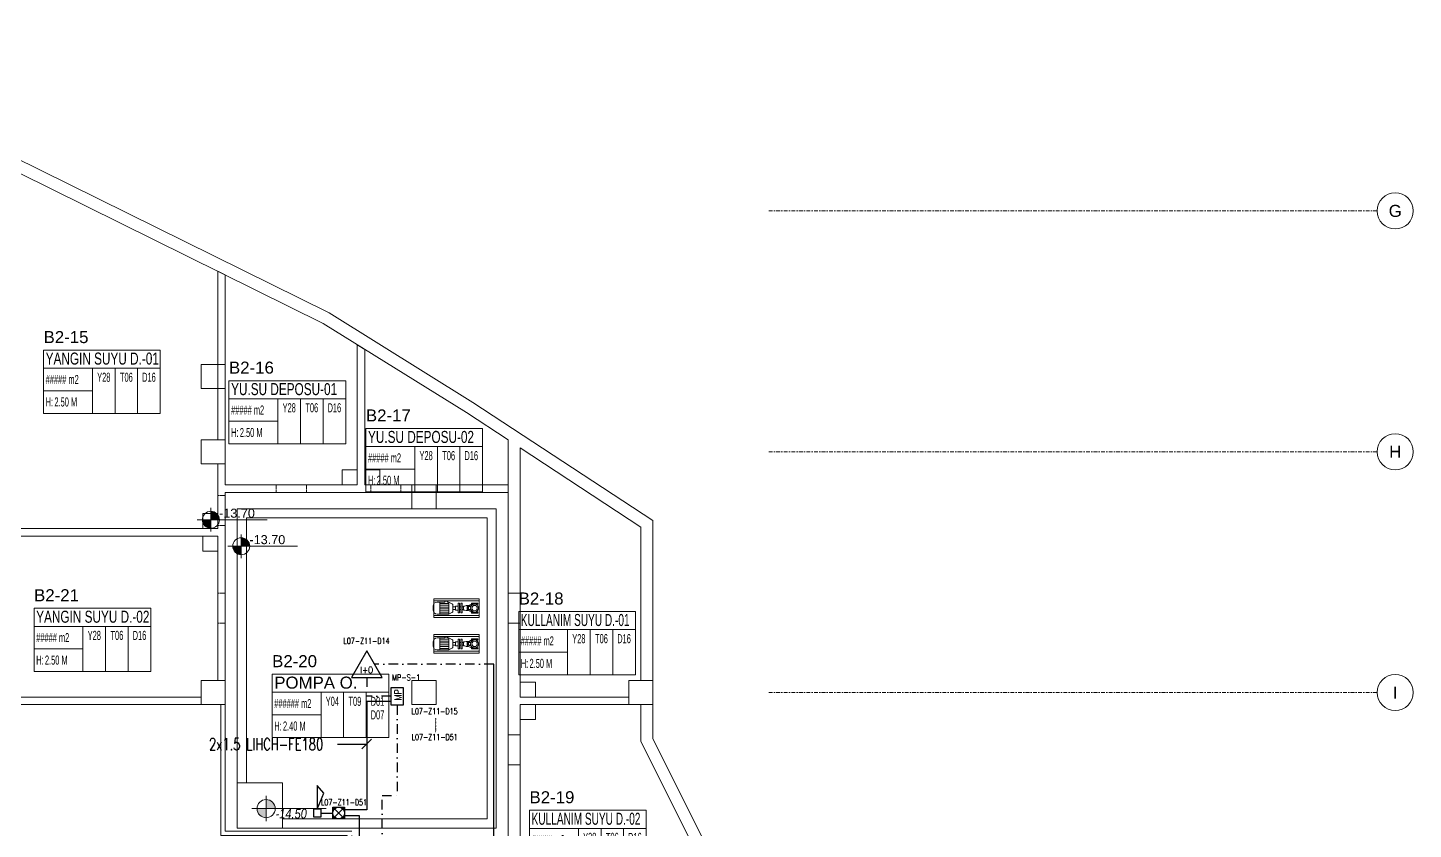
# Model space of a CAD drawing. Header units: metres. Extents: x -19121 to 152404, y -12107 to 29421.
# Drawn here: x 9964 to 14566, y 2786 to 5449 of the extents above; entities that cross this region are included whole.
import ezdxf
from ezdxf.enums import TextEntityAlignment as Align

# ---------------------------------------------------------------- set-up
doc = ezdxf.new("R2010")
doc.units = ezdxf.units.M
doc.header["$LTSCALE"] = 50
doc.header["$MEASUREMENT"] = 0
for name, pattern in [('DASHDOT', [25.4, 12.7, -6.35, 0, -6.35]), ('DASHDOT2', [0.5, 0.25, -0.125, 0, -0.125]), ('HIDDEN', [0.375, 0.25, -0.125])]:
    doc.linetypes.add(name, pattern=pattern)
doc.layers.get('0').update_dxf_attribs({"color": 9, "lineweight": 9})
for name, color, linetype, lineweight in [('00', 9, 'Continuous', 9), ('01', 9, 'Continuous', 9), ('06D', 9, 'Continuous', 9), ('21', 9, 'Continuous', 9), ('21_mahal200', 9, 'Continuous', 9), ('24', 9, 'DASHDOT2', 9), ('32-ekipman', 9, 'Continuous', 9), ('E-DEDEKTÖR NUMARALARI', 20, 'Continuous', 30), ('E-KABLO', 7, 'Continuous', 30), ('E-KOMBİNE DEDEKTÖR (ISI+OPTİK DUMAN)', 7, 'Continuous', 30), ('E-YANGIN İHBAR KORNASI+FLAŞÖR', 7, 'Continuous', 30), ('E-YAZI', 7, 'Continuous', 30)]:
    doc.layers.add(name, color=color, linetype=linetype, lineweight=lineweight)
doc.styles.add('Arial', font='arial.ttf', dxfattribs={"height": 2.5})
doc.styles.add('E-YAZI', font='txttw.shx', dxfattribs={"height": 200})
doc.styles.add('MuuM_TEXT-ITALIC', font='ARIALNI.TTF')
doc.styles.add('MuuM_TEXT-STANDART', font='ARIALN.TTF')

# ---------------------------------------------------------------- blocks, each defined once
blk = doc.blocks.new('0_aks')
at = {"linetype": 'Continuous'}
blk.add_circle((0, 0), 3, dxfattribs=at)
at = {"style": 'Arial'}
blk.add_attdef('AKS', text='', height=2, dxfattribs=at).set_placement((0, 0), align=Align.MIDDLE_CENTER)
blk = doc.blocks.new('p-akslar_yeni')
at = {"layer": '24'}
for points in [[(18840, -3735), (20861, -3735)], [(18840, -4535), (20861, -4535)], [(18840, -5335), (20861, -5335)]]:
    blk.add_lwpolyline(points, dxfattribs=at)
at = {"layer": '21', "xscale": 20, "yscale": 20, "zscale": 20}
for p, values in [((20921, -3735), {'AKS': 'G'}), ((20921, -4535), {'AKS': 'H'}), ((20921, -5335), {'AKS': 'I'})]:
    blk.add_blockref('0_aks', p, dxfattribs=at).add_auto_attribs(values)
blk = doc.blocks.new('100_KOMBİNE DEDEKTÖR (ISI+OPTİK DUMAN) 085')
at = {"layer": 'E-KOMBİNE DEDEKTÖR (ISI+OPTİK DUMAN)', "color": 4}
blk.add_lwpolyline([(2.55, 0), (0, 4.42), (-2.55, 0)], close=True, dxfattribs=at)
at = {"layer": 'E-KOMBİNE DEDEKTÖR (ISI+OPTİK DUMAN)', "color": 3, "style": 'E-YAZI', "width": 0.8}
blk.add_text('I+O', height=1.102, dxfattribs=at).set_placement((-0.02, 1.22), align=Align.MIDDLE)
blk = doc.blocks.new('100_YANGIN İHBAR KORNASI+FLAŞÖR 085')
at = {"layer": 'E-YANGIN İHBAR KORNASI+FLAŞÖR', "color": 4}
for p, q in [((0.56, 5.32), (0.56, 1.4)), ((1.69, 4.04), (0.56, 5.32)), ((0.58, 1.4), (1.69, 4.04)), ((-0.02, 1.4), (-0.02, 0.11)), ((1.27, 1.4), (-0.02, 1.4)), ((-0.02, 0.11), (1.27, 0.11)), ((1.27, 0.11), (1.27, 1.4)), ((1.27, 0.76), (3.17, 0.76)), ((3.17, 1.74), (5.13, -0.22))]:
    blk.add_line(p, q, dxfattribs=at)
blk.add_lwpolyline([(3.17, -0.22), (3.17, 1.74), (5.13, 1.74), (5.13, -0.22)], close=True, dxfattribs=at)
blk.add_lwpolyline([(5.13, 1.74), (3.17, -0.22)], dxfattribs=at)
blk.add_circle((4.15, 0.76), 0.979, dxfattribs=at)
blk = doc.blocks.new('E-MODUL PANOLARI')
at = {"layer": 'E-KABLO', "color": 1}
blk.add_lwpolyline([(-49, 66.9), (49, 66.9), (49, 0), (-49, 0)], close=True, dxfattribs=at)
at = {"layer": 'E-KABLO', "color": 1, "style": 'E-YAZI', "width": 0.8}
blk.add_text('MP', height=40, dxfattribs=at).set_placement((-23, 9.5))
blk = doc.blocks.new('p-kolon_80x80')
blk.add_lwpolyline([(-40, -40), (40, -40), (40, 40), (-40, 40)], close=True)
blk = doc.blocks.new('2.bod.sitatik')
at = {"layer": '01'}
for points in [[(11560, -6190), (11560, -4550.5), (11421.2, -4460.1), (10945.1, -4163.6), (9032, -3217.5)], [(9049.1, -3181.3), (10964.6, -4128.6), (11442.7, -4426.4), (12040, -4818.5), (12040, -5350), (12000, -5350), (12000, -4840.2), (11600, -4576.5), (11600, -5405), (11960, -5405), (11960, -5430), (11600, -5430), (11600, -6150)], [(12299.7, -6150), (12000, -5552.7), (12000, -5430), (12040, -5430), (12040, -5543.4), (12364.1, -6190)]]:
    blk.add_lwpolyline(points, dxfattribs=at)
for points in [[(10595, -4550), (10620, -4550), (10620, -4002.8), (10595, -3990.5)], [(10595, -4845), (10595, -4630), (10620, -4630), (10620, -4700), (11058.6, -4700), (11058.6, -4234.3), (11083.6, -4249.9), (11083.6, -4700), (11560, -4700), (11560, -4725), (10620, -4725), (10620, -5350), (10595, -5350), (10595, -4870), (9880, -4870), (9880, -5350), (9840, -5350), (9840, -4630), (9880, -4630), (9880, -4845)], [(10540, -5430), (9920, -5430), (9920, -5405), (10540, -5405)]]:
    blk.add_lwpolyline(points, close=True, dxfattribs=at)
for p in [(10580, -4340), (10580, -4590), (11280, -4740), (10580, -5390), (11280, -5390), (12000, -5390)]:
    blk.add_blockref('p-kolon_80x80', p, dxfattribs=at)
blk = doc.blocks.new('A$C3F260DA2')
for p, q in [((-3, -37.6), (-3, -24.4)), ((-3, -37.6), (-3, -24.4)), ((0, -6.7), (150, -6.7)), ((0, -15.9), (0, -6.7)), ((0, -6.7), (150, -6.7)), ((0, -15.9), (0, -6.7)), ((10.2, -11.1), (49.9, -11.1)), ((10.2, -11.1), (49.9, -11.1)), ((59.9, -16.5), (49.9, -11.1)), ((59.9, -16.5), (49.9, -11.1)), ((59.9, -45.5), (49.9, -50.9)), ((59.9, -45.5), (49.9, -50.9)), ((63.1, -40.1), (63.1, -21.9)), ((63.1, -40.1), (63.1, -21.9)), ((63.1, -26.6), (72, -26.6)), ((63.1, -26.6), (72, -26.6)), ((63.1, -35.4), (72, -35.4)), ((63.1, -35.4), (72, -35.4)), ((72, -37.6), (72, -24.4)), ((72, -24.4), (80.8, -24.4)), ((72, -37.6), (72, -24.4)), ((72, -24.4), (80.8, -24.4)), ((72, -37.6), (80.8, -37.6)), ((72, -37.6), (80.8, -37.6)), ((80.8, -15.1), (85.2, -15.1)), ((80.8, -24.4), (80.8, -15.1)), ((80.8, -15.1), (85.2, -15.1)), ((80.8, -24.4), (80.8, -15.1)), ((80.8, -37.6), (80.8, -24.4)), ((80.8, -37.6), (80.8, -24.4)), ((80.8, -37.6), (80.8, -46.9)), ((80.8, -37.6), (80.8, -46.9)), ((85.2, -15.1), (85.2, -46.9)), ((85.2, -15.1), (85.2, -46.9)), ((85.2, -26.6), (89.6, -26.6)), ((85.2, -26.6), (89.6, -26.6)), ((85.2, -35.4), (89.6, -35.4)), ((85.2, -35.4), (89.6, -35.4)), ((89.6, -15.1), (89.6, -46.9)), ((89.6, -15.1), (94, -15.1)), ((89.6, -15.1), (89.6, -46.9)), ((89.6, -15.1), (94, -15.1)), ((94, -15.1), (94, -46.9)), ((94, -15.1), (94, -46.9)), ((94, -26.6), (97.6, -26.6)), ((94, -26.6), (97.6, -26.6)), ((94, -35.4), (97.6, -35.4)), ((94, -35.4), (97.6, -35.4)), ((97.6, -24.4), (102.1, -24.4)), ((97.6, -37.6), (97.6, -24.4)), ((97.6, -24.4), (102.1, -24.4)), ((97.6, -37.6), (97.6, -24.4)), ((97.6, -37.6), (102.1, -37.6)), ((97.6, -37.6), (102.1, -37.6)), ((102.1, -24.4), (106.5, -22.5)), ((102.1, -24.4), (106.5, -22.5)), ((102.1, -37.6), (106.5, -39.5)), ((102.1, -37.6), (106.5, -39.5)), ((106.5, -22.5), (115.2, -22.5)), ((106.5, -22.5), (115.2, -22.5)), ((106.5, -39.5), (115.2, -39.5)), ((106.5, -39.5), (115.2, -39.5)), ((110.7, -39.5), (110.7, -22.5)), ((110.7, -39.5), (110.7, -22.5)), ((112.7, -39.5), (112.7, -22.5)), ((112.7, -39.5), (112.7, -22.5)), ((114.7, -26.9), (124.3, -22)), ((114.7, -26.9), (124.3, -22)), ((114.7, -37.2), (114.7, -26.9)), ((114.7, -26.9), (122.3, -26.9)), ((114.7, -37.2), (114.7, -26.9)), ((114.7, -26.9), (122.3, -26.9)), ((114.7, -35.8), (122.3, -35.8)), ((114.7, -35.8), (122.3, -35.8)), ((114.7, -37.2), (124.3, -42.2)), ((114.7, -37.2), (124.3, -42.2)), ((115.2, -22.5), (124.3, -17.8)), ((115.2, -22.5), (124.3, -17.8)), ((115.2, -39.5), (124.3, -44.2)), ((115.2, -39.5), (124.3, -44.2)), ((145.5, -14.7), (124.3, -14.7)), ((124.3, -17.8), (124.3, -14.7)), ((145.5, -14.7), (124.3, -14.7)), ((124.3, -17.8), (124.3, -14.7)), ((124.3, -17.8), (124.3, -23.1)), ((124.3, -17.8), (124.3, -23.1)), ((145.5, -17.8), (124.3, -17.8)), ((145.5, -17.8), (124.3, -17.8)), ((124.3, -38.9), (124.3, -44.2)), ((124.3, -38.9), (124.3, -44.2)), ((145.5, -44.2), (124.3, -44.2)), ((124.3, -44.2), (124.3, -47.3)), ((145.5, -44.2), (124.3, -44.2)), ((124.3, -44.2), (124.3, -47.3)), ((145.5, -17.8), (145.5, -14.7)), ((145.5, -17.8), (145.5, -14.7)), ((145.5, -44.2), (145.5, -47.3)), ((145.5, -44.2), (145.5, -47.3)), ((150, -6.7), (150, -20.4)), ((150, -41.6), (150, -55.3)), ((150, -41.6), (150, -55.3)), ((0, -55.3), (0, -46.1)), ((0, -55.3), (0, -46.1)), ((150, -55.3), (0, -55.3)), ((150, -55.3), (0, -55.3)), ((35.9, -50.9), (10.2, -50.9)), ((35.9, -50.9), (10.2, -50.9)), ((19, -46.6), (49.9, -46.6)), ((35.9, -53.7), (35.9, -50.9)), ((35.9, -53.7), (35.9, -50.9)), ((44.7, -53.7), (35.9, -53.7)), ((44.7, -53.7), (35.9, -53.7)), ((49.9, -50.9), (44.7, -50.9)), ((44.7, -50.9), (44.7, -53.7)), ((49.9, -50.9), (44.7, -50.9)), ((44.7, -50.9), (44.7, -53.7)), ((80.8, -46.9), (85.2, -46.9)), ((80.8, -46.9), (85.2, -46.9)), ((89.6, -46.9), (94, -46.9)), ((89.6, -46.9), (94, -46.9)), ((145.5, -47.3), (124.3, -47.3)), ((145.5, -47.3), (124.3, -47.3))]:
    blk.add_line(p, q)
at = {"color": 253}
for p, q in [((19, -50.9), (19, -11.1)), ((19, -50.9), (19, -11.1)), ((19, -15.7), (49.9, -15.7)), ((19, -15.7), (49.9, -15.7)), ((19, -21.9), (49.9, -21.9)), ((19, -21.9), (49.9, -21.9)), ((19, -28.1), (49.9, -28.1)), ((19, -28.1), (49.9, -28.1)), ((19, -34.3), (49.9, -34.3)), ((19, -34.3), (49.9, -34.3)), ((19, -40.4), (49.9, -40.4)), ((19, -40.4), (49.9, -40.4)), ((49.9, -50.9), (49.9, -11.1)), ((49.9, -50.9), (49.9, -11.1)), ((19, -46.6), (49.9, -46.6))]:
    blk.add_line(p, q, dxfattribs=at)
blk.add_lwpolyline([(0, -62), (150, -62), (150, 0), (0, 0)], close=True)
for radius in [13.2, 13.2, 8.97, 8.97]:
    blk.add_circle((134.9, -31), radius)
for centre, radius, start, end in [((10.2, -24.4), 13.2, 90, 180), ((10.2, -24.4), 13.2, 90, 180), ((10.2, -37.6), 13.2, 180, 270), ((10.2, -37.6), 13.2, 180, 270), ((57, -21.9), 6.18, 0, 61.9275), ((57, -21.9), 6.18, 0, 61.9275), ((57, -40.1), 6.18, 298.0725, 0), ((57, -40.1), 6.18, 298.0725, 0)]:
    blk.add_arc(centre, radius, start, end)
blk = doc.blocks.new('A$C62CD3010')
at = {"layer": '32-ekipman', "xscale": -1, "rotation": 180}
for p in [(11326.9, -5210.3), (11326.9, -5329.2)]:
    blk.add_blockref('A$C3F260DA2', p, dxfattribs=at)
blk = doc.blocks.new('0_elevationtarget-p-bk')
h = blk.add_hatch(color=250)
h.paths.add_polyline_path([(1.88, 0, 0.414214), (0, 1.88), (0, 0)])
h.paths.add_polyline_path([(0, 0), (-1.88, 0, 0.414214), (0, -1.88)])
blk.add_line((0, -2.62), (0, 2.62))
blk.add_lwpolyline([(12.45, 0), (-3, 0)])
blk.add_circle((0, 0), 1.88)
at = {"style": 'Arial'}
blk.add_attdef('BITMISKOT', text='', height=2, dxfattribs=at).set_placement((4.5, 0), align=Align.BOTTOM_LEFT)
at = {"style": 'MuuM_TEXT-ITALIC'}
blk.add_attdef('FINISHINGFLOORLEVEL', text='', height=2, dxfattribs=at).set_placement((4.5, -0.59), align=Align.TOP_LEFT)
blk = doc.blocks.new('0_roomno2')
blk.add_lwpolyline([(19.38, -10.5), (0, -10.5), (0, 0), (19.38, 0)], close=True)
for points in [[(0, -3), (19.38, -3)], [(8.12, -3), (8.12, -10.5)], [(11.88, -3), (11.88, -10.5)], [(15.62, -3), (15.62, -10.5)], [(0, -6.75), (8.12, -6.75)]]:
    blk.add_lwpolyline(points)
at = {"style": 'MuuM_TEXT-STANDART', "width": 0.6}
blk.add_text('H:', height=1.5, dxfattribs=at).set_placement((0.35, -8.61), align=Align.MIDDLE_LEFT)
at = {"style": 'Arial'}
blk.add_attdef('ODANO', (0, 1.17), '', height=2, dxfattribs=at)
blk.add_attdef('MEKANADI', text='', height=2, dxfattribs=at).set_placement((0.35, -3), align=Align.BOTTOM_LEFT)
at = {"style": 'MuuM_TEXT-STANDART', "width": 0.6}
for tag, p in [('M2', (0.35, -4.88)), ('TEMIZTAVANYUKSEKLIGI', (1.8, -8.61))]:
    blk.add_attdef(tag, text='', height=1.5, dxfattribs=at).set_placement(p, align=Align.MIDDLE_LEFT)
for tag, p in [('YER01', (10, -4.5)), ('TAVAN01', (13.75, -4.5)), ('DUVAR01', (17.5, -4.5)), ('YER02', (10, -6.75)), ('TAVAN02', (13.75, -6.75)), ('DUVAR02', (17.5, -6.75)), ('YER03', (10, -9)), ('TAVAN03', (13.75, -9)), ('DUVAR03', (17.5, -9))]:
    blk.add_attdef(tag, text='', height=1.5, dxfattribs=at).set_placement(p, align=Align.MIDDLE_CENTER)
blk = doc.blocks.new('2.bod.Mimari')
at = {"layer": '00'}
for points in [[(10605, -5430), (10605, -5865), (11025, -5865), (11025, -6610), (11055, -6610), (11055, -6595), (11040, -6595), (11040, -5865)], [(11040, -5850), (11040, -5850), (11025, -5850), (11025, -5850), (10620, -5850), (10620, -5430)]]:
    blk.add_lwpolyline(points, dxfattribs=at)
at = {"layer": '06D'}
for points in [[(11008.64, -4650), (11058.64, -4650), (11058.64, -4700), (11008.64, -4700)], [(11083.64, -4650), (11133.64, -4650), (11133.64, -4700), (11083.64, -4700)], [(10545, -4795), (10595, -4795), (10595, -4845), (10545, -4845)], [(10545, -4870), (10595, -4870), (10595, -4920), (10545, -4920)], [(11600, -5355), (11650, -5355), (11650, -5405), (11600, -5405)], [(11600, -5430), (11650, -5430), (11650, -5480), (11600, -5480)], [(10810, -5840), (10660, -5840), (10660, -5690), (10810, -5690)]]:
    blk.add_lwpolyline(points, close=True, dxfattribs=at)
at = {"layer": '06D', "linetype": 'HIDDEN', "ltscale": 0.2}
for points in [[(10595, -4735.51), (10620, -4735.51)], [(10595, -4835.51), (10620, -4835.51)]]:
    blk.add_lwpolyline(points, dxfattribs=at)
for points in [[(10789.32, -4725), (10889.32, -4725), (10889.32, -4700), (10789.32, -4700)], [(11103.64, -4725), (11203.64, -4725), (11203.64, -4700), (11103.64, -4700)], [(10620, -5160), (10620, -5060), (10595, -5060), (10595, -5160)], [(11600, -5160), (11600, -5060), (11560, -5060), (11560, -5160)], [(11600, -5630), (11600, -5530), (11560, -5530), (11560, -5630)]]:
    blk.add_lwpolyline(points, close=True, dxfattribs=at)
at = {"layer": '06D'}
for points in [[(10810, -5840), (11520, -5840), (11520, -4780), (10660, -4780), (10660, -5690)], [(10690, -5690), (10690, -4810), (11490, -4810), (11490, -5810), (10810, -5810)]]:
    blk.add_lwpolyline(points, dxfattribs=at)
at = {"layer": '21'}
ref = blk.add_blockref('0_elevationtarget-p-bk', (10572.21, -4815.98), dxfattribs=dict(at, xscale=15, yscale=15, zscale=15))
ref.add_attrib('BITMISKOT', '-13.70', dxfattribs={"layer": '0', "height": 30, "style": 'Arial'}).set_placement((10599.52, -4818.16), align=Align.BOTTOM_LEFT)
ref = blk.add_blockref('0_elevationtarget-p-bk', (10673.12, -4903.8), dxfattribs=dict(at, xscale=15, yscale=15, zscale=15))
ref.add_attrib('BITMISKOT', '-13.70', dxfattribs={"layer": '0', "height": 30, "style": 'Arial'}).set_placement((10700.44, -4905.99), align=Align.BOTTOM_LEFT)
ref = blk.add_blockref('0_elevationtarget-p-bk', (10755.79, -5775.55), dxfattribs=dict(at, xscale=16, yscale=16, zscale=16))
ref.add_attrib('FINISHINGFLOORLEVEL', '-14.50', dxfattribs={"layer": '0', "height": 32, "style": 'MuuM_TEXT-ITALIC'}).set_placement((10787, -5776.37), align=Align.TOP_LEFT)
at = {"layer": '21_mahal200'}
ref = blk.add_blockref('0_roomno2', (10016.54, -4252.45), dxfattribs=dict(at, xscale=20, yscale=20, zscale=20))
ref.add_attrib('ODANO', 'B2-15', (10016.54, -4229.05), dxfattribs={"layer": '0', "height": 40, "style": 'Arial'})
ref.add_attrib('MEKANADI', 'YANGIN SUYU D.-01', dxfattribs={"layer": '0', "height": 40, "style": 'Arial', "width": 0.7}).set_placement((10023.54, -4312.45), align=Align.BOTTOM_LEFT)
ref.add_attrib('M2', '##### m2', dxfattribs={"layer": '0', "height": 30, "style": 'MuuM_TEXT-STANDART', "width": 0.6}).set_placement((10023.54, -4349.95), align=Align.MIDDLE_LEFT)
ref.add_attrib('TEMIZTAVANYUKSEKLIGI', '2.50 M', dxfattribs={"layer": '0', "height": 30, "style": 'MuuM_TEXT-STANDART', "width": 0.6}).set_placement((10052.54, -4424.61), align=Align.MIDDLE_LEFT)
ref.add_attrib('YER01', 'Y28', dxfattribs={"layer": '0', "height": 30, "style": 'MuuM_TEXT-STANDART', "width": 0.6}).set_placement((10216.54, -4342.45), align=Align.MIDDLE_CENTER)
ref.add_attrib('TAVAN01', 'T06', dxfattribs={"layer": '0', "height": 30, "style": 'MuuM_TEXT-STANDART', "width": 0.6}).set_placement((10291.54, -4342.45), align=Align.MIDDLE_CENTER)
ref.add_attrib('DUVAR01', 'D16', dxfattribs={"layer": '0', "height": 30, "style": 'MuuM_TEXT-STANDART', "width": 0.6}).set_placement((10366.54, -4342.45), align=Align.MIDDLE_CENTER)
ref = blk.add_blockref('0_roomno2', (10632.38, -4353.92), dxfattribs=dict(at, xscale=20, yscale=20, zscale=20))
ref.add_attrib('ODANO', 'B2-16', (10632.38, -4330.52), dxfattribs={"layer": '0', "height": 40, "style": 'Arial'})
ref.add_attrib('MEKANADI', 'YU.SU DEPOSU-01', dxfattribs={"layer": '0', "height": 40, "style": 'Arial', "width": 0.7}).set_placement((10639.38, -4413.92), align=Align.BOTTOM_LEFT)
ref.add_attrib('M2', '##### m2', dxfattribs={"layer": '0', "height": 30, "style": 'MuuM_TEXT-STANDART', "width": 0.6}).set_placement((10639.38, -4451.42), align=Align.MIDDLE_LEFT)
ref.add_attrib('TEMIZTAVANYUKSEKLIGI', '2.50 M', dxfattribs={"layer": '0', "height": 30, "style": 'MuuM_TEXT-STANDART', "width": 0.6}).set_placement((10668.38, -4526.08), align=Align.MIDDLE_LEFT)
ref.add_attrib('YER01', 'Y28', dxfattribs={"layer": '0', "height": 30, "style": 'MuuM_TEXT-STANDART', "width": 0.6}).set_placement((10832.38, -4443.92), align=Align.MIDDLE_CENTER)
ref.add_attrib('TAVAN01', 'T06', dxfattribs={"layer": '0', "height": 30, "style": 'MuuM_TEXT-STANDART', "width": 0.6}).set_placement((10907.38, -4443.92), align=Align.MIDDLE_CENTER)
ref.add_attrib('DUVAR01', 'D16', dxfattribs={"layer": '0', "height": 30, "style": 'MuuM_TEXT-STANDART', "width": 0.6}).set_placement((10982.38, -4443.92), align=Align.MIDDLE_CENTER)
ref = blk.add_blockref('0_roomno2', (11087.08, -4512.78), dxfattribs=dict(at, xscale=20, yscale=20, zscale=20))
ref.add_attrib('ODANO', 'B2-17', (11087.08, -4489.38), dxfattribs={"layer": '0', "height": 40, "style": 'Arial'})
ref.add_attrib('MEKANADI', 'YU.SU DEPOSU-02', dxfattribs={"layer": '0', "height": 40, "style": 'Arial', "width": 0.7}).set_placement((11094.08, -4572.78), align=Align.BOTTOM_LEFT)
ref.add_attrib('M2', '##### m2', dxfattribs={"layer": '0', "height": 30, "style": 'MuuM_TEXT-STANDART', "width": 0.6}).set_placement((11094.08, -4610.28), align=Align.MIDDLE_LEFT)
ref.add_attrib('TEMIZTAVANYUKSEKLIGI', '2.50 M', dxfattribs={"layer": '0', "height": 30, "style": 'MuuM_TEXT-STANDART', "width": 0.6}).set_placement((11123.08, -4684.94), align=Align.MIDDLE_LEFT)
ref.add_attrib('YER01', 'Y28', dxfattribs={"layer": '0', "height": 30, "style": 'MuuM_TEXT-STANDART', "width": 0.6}).set_placement((11287.08, -4602.78), align=Align.MIDDLE_CENTER)
ref.add_attrib('TAVAN01', 'T06', dxfattribs={"layer": '0', "height": 30, "style": 'MuuM_TEXT-STANDART', "width": 0.6}).set_placement((11362.08, -4602.78), align=Align.MIDDLE_CENTER)
ref.add_attrib('DUVAR01', 'D16', dxfattribs={"layer": '0', "height": 30, "style": 'MuuM_TEXT-STANDART', "width": 0.6}).set_placement((11437.08, -4602.78), align=Align.MIDDLE_CENTER)
ref = blk.add_blockref('0_roomno2', (9985.02, -5110.02), dxfattribs=dict(at, xscale=20, yscale=20, zscale=20))
ref.add_attrib('ODANO', 'B2-21', (9985.02, -5086.62), dxfattribs={"layer": '0', "height": 40, "style": 'Arial'})
ref.add_attrib('MEKANADI', 'YANGIN SUYU D.-02', dxfattribs={"layer": '0', "height": 40, "style": 'Arial', "width": 0.7}).set_placement((9992.02, -5170.02), align=Align.BOTTOM_LEFT)
ref.add_attrib('M2', '##### m2', dxfattribs={"layer": '0', "height": 30, "style": 'MuuM_TEXT-STANDART', "width": 0.6}).set_placement((9992.02, -5207.52), align=Align.MIDDLE_LEFT)
ref.add_attrib('TEMIZTAVANYUKSEKLIGI', '2.50 M', dxfattribs={"layer": '0', "height": 30, "style": 'MuuM_TEXT-STANDART', "width": 0.6}).set_placement((10021.02, -5282.18), align=Align.MIDDLE_LEFT)
ref.add_attrib('YER01', 'Y28', dxfattribs={"layer": '0', "height": 30, "style": 'MuuM_TEXT-STANDART', "width": 0.6}).set_placement((10185.02, -5200.02), align=Align.MIDDLE_CENTER)
ref.add_attrib('TAVAN01', 'T06', dxfattribs={"layer": '0', "height": 30, "style": 'MuuM_TEXT-STANDART', "width": 0.6}).set_placement((10260.02, -5200.02), align=Align.MIDDLE_CENTER)
ref.add_attrib('DUVAR01', 'D16', dxfattribs={"layer": '0', "height": 30, "style": 'MuuM_TEXT-STANDART', "width": 0.6}).set_placement((10335.02, -5200.02), align=Align.MIDDLE_CENTER)
ref = blk.add_blockref('0_roomno2', (11594.51, -5120.96), dxfattribs=dict(at, xscale=20, yscale=20, zscale=20))
ref.add_attrib('ODANO', 'B2-18', (11594.51, -5097.56), dxfattribs={"layer": '0', "height": 40, "style": 'Arial'})
ref.add_attrib('MEKANADI', 'KULLANIM SUYU D.-01', dxfattribs={"layer": '0', "height": 40, "style": 'Arial', "width": 0.6}).set_placement((11601.51, -5180.96), align=Align.BOTTOM_LEFT)
ref.add_attrib('M2', '##### m2', dxfattribs={"layer": '0', "height": 30, "style": 'MuuM_TEXT-STANDART', "width": 0.6}).set_placement((11601.51, -5218.46), align=Align.MIDDLE_LEFT)
ref.add_attrib('TEMIZTAVANYUKSEKLIGI', '2.50 M', dxfattribs={"layer": '0', "height": 30, "style": 'MuuM_TEXT-STANDART', "width": 0.6}).set_placement((11630.51, -5293.12), align=Align.MIDDLE_LEFT)
ref.add_attrib('YER01', 'Y28', dxfattribs={"layer": '0', "height": 30, "style": 'MuuM_TEXT-STANDART', "width": 0.6}).set_placement((11794.51, -5210.96), align=Align.MIDDLE_CENTER)
ref.add_attrib('TAVAN01', 'T06', dxfattribs={"layer": '0', "height": 30, "style": 'MuuM_TEXT-STANDART', "width": 0.6}).set_placement((11869.51, -5210.96), align=Align.MIDDLE_CENTER)
ref.add_attrib('DUVAR01', 'D16', dxfattribs={"layer": '0', "height": 30, "style": 'MuuM_TEXT-STANDART', "width": 0.6}).set_placement((11944.51, -5210.96), align=Align.MIDDLE_CENTER)
ref = blk.add_blockref('0_roomno2', (10775.64, -5329.06), dxfattribs=dict(at, xscale=20, yscale=20, zscale=20))
ref.add_attrib('ODANO', 'B2-20', (10775.64, -5305.66), dxfattribs={"layer": '0', "height": 40, "style": 'Arial'})
ref.add_attrib('MEKANADI', 'POMPA O.', dxfattribs={"layer": '0', "height": 40, "style": 'Arial'}).set_placement((10782.64, -5389.06), align=Align.BOTTOM_LEFT)
ref.add_attrib('M2', '###### m2', dxfattribs={"layer": '0', "height": 30, "style": 'MuuM_TEXT-STANDART', "width": 0.6}).set_placement((10782.64, -5426.56), align=Align.MIDDLE_LEFT)
ref.add_attrib('TEMIZTAVANYUKSEKLIGI', '2.40 M', dxfattribs={"layer": '0', "height": 30, "style": 'MuuM_TEXT-STANDART', "width": 0.6}).set_placement((10811.64, -5501.22), align=Align.MIDDLE_LEFT)
ref.add_attrib('YER01', 'Y04', dxfattribs={"layer": '0', "height": 30, "style": 'MuuM_TEXT-STANDART', "width": 0.6}).set_placement((10975.64, -5419.06), align=Align.MIDDLE_CENTER)
ref.add_attrib('TAVAN01', 'T09', dxfattribs={"layer": '0', "height": 30, "style": 'MuuM_TEXT-STANDART', "width": 0.6}).set_placement((11050.64, -5419.06), align=Align.MIDDLE_CENTER)
ref.add_attrib('DUVAR01', 'D01', dxfattribs={"layer": '0', "height": 30, "style": 'MuuM_TEXT-STANDART', "width": 0.6}).set_placement((11125.64, -5419.06), align=Align.MIDDLE_CENTER)
ref.add_attrib('DUVAR02', 'D07', dxfattribs={"layer": '0', "height": 30, "style": 'MuuM_TEXT-STANDART', "width": 0.6}).set_placement((11125.64, -5464.06), align=Align.MIDDLE_CENTER)
ref = blk.add_blockref('0_roomno2', (11630.52, -5781.13), dxfattribs=dict(at, xscale=20, yscale=20, zscale=20))
ref.add_attrib('ODANO', 'B2-19', (11630.52, -5757.73), dxfattribs={"layer": '0', "height": 40, "style": 'Arial'})
ref.add_attrib('MEKANADI', 'KULLANIM SUYU D.-02', dxfattribs={"layer": '0', "height": 40, "style": 'Arial', "width": 0.6}).set_placement((11637.52, -5841.13), align=Align.BOTTOM_LEFT)
ref.add_attrib('M2', '##### m2', dxfattribs={"layer": '0', "height": 30, "style": 'MuuM_TEXT-STANDART', "width": 0.6}).set_placement((11637.52, -5878.63), align=Align.MIDDLE_LEFT)
ref.add_attrib('TEMIZTAVANYUKSEKLIGI', '2.50 M', dxfattribs={"layer": '0', "height": 30, "style": 'MuuM_TEXT-STANDART', "width": 0.6}).set_placement((11666.52, -5953.29), align=Align.MIDDLE_LEFT)
ref.add_attrib('YER01', 'Y28', dxfattribs={"layer": '0', "height": 30, "style": 'MuuM_TEXT-STANDART', "width": 0.6}).set_placement((11830.52, -5871.13), align=Align.MIDDLE_CENTER)
ref.add_attrib('TAVAN01', 'T06', dxfattribs={"layer": '0', "height": 30, "style": 'MuuM_TEXT-STANDART', "width": 0.6}).set_placement((11905.52, -5871.13), align=Align.MIDDLE_CENTER)
ref.add_attrib('DUVAR01', 'D16', dxfattribs={"layer": '0', "height": 30, "style": 'MuuM_TEXT-STANDART', "width": 0.6}).set_placement((11980.52, -5871.13), align=Align.MIDDLE_CENTER)
at = {"layer": '32-ekipman'}
blk.add_blockref('A$C62CD3010', (-13.73, 69.87), dxfattribs=at)

msp = doc.modelspace()

# ---------------------------------------------------------------- linework, layer by layer
at = {"layer": 'E-KABLO', "color": 6, "linetype": 'DASHDOT', "ltscale": 0.05}
for p, q in [((11511.85, 3334.72), (11115.5, 3334.72)), ((11090, 3290.56), (11090, 3227.61)), ((11171.19, 3227.61), (11090, 3227.61)), ((11191.27, 3198.19), (11191.27, 2898.19)), ((11140.92, 2533.72), (11140.92, 2898.19)), ((11140.92, 2898.19), (11191.27, 2898.19))]:
    msp.add_line(p, q, dxfattribs=at)
at = {"layer": 'E-KABLO', "color": 6, "linetype": 'DASHDOT2', "ltscale": 100}
msp.add_line((11511.85, 2655.35), (11511.85, 3334.72), dxfattribs=at)
at = {"layer": 'E-KABLO', "color": 5, "linetype": 'Continuous', "ltscale": 0.05}
for p, q in [((11171.19, 3209.79), (11090, 3209.79)), ((11090, 3209.79), (11090, 2850)), ((11090, 2850), (11016.08, 2850)), ((11016.08, 2831.47), (11064.58, 2831.47)), ((11064.58, 2831.47), (11064.58, 2193.27))]:
    msp.add_line(p, q, dxfattribs=at)
at = {"layer": 'E-YAZI', "color": 3}
for p, q in [((11106.16, 3085), (11073.84, 3052.68)), ((10993.13, 3068.84), (11090, 3068.84))]:
    msp.add_line(p, q, dxfattribs=at)

# ---------------------------------------------------------------- block references
for name in ['2.bod.sitatik', '2.bod.Mimari']:
    msp.add_blockref(name, (0, 8630))
at = {"layer": '24'}
msp.add_blockref('p-akslar_yeni', (-6415, 8575), dxfattribs=at)
at = {"layer": 'E-KABLO', "color": 1, "xscale": 0.6, "yscale": 0.6, "zscale": 0.6, "rotation": 90}
msp.add_blockref('E-MODUL PANOLARI', (11211.34, 3227.61), dxfattribs=at)
at = {"layer": 'E-KOMBİNE DEDEKTÖR (ISI+OPTİK DUMAN)', "xscale": 20, "yscale": 20, "zscale": 20}
msp.add_blockref('100_KOMBİNE DEDEKTÖR (ISI+OPTİK DUMAN) 085', (11090, 3290.56), dxfattribs=at)
at = {"layer": 'E-YANGIN İHBAR KORNASI+FLAŞÖR', "xscale": 20, "yscale": 20, "zscale": 20}
msp.add_blockref('100_YANGIN İHBAR KORNASI+FLAŞÖR 085', (10913.58, 2824.42), dxfattribs=at)

# ---------------------------------------------------------------- texts
at = {"layer": 'E-DEDEKTÖR NUMARALARI', "style": 'E-YAZI', "width": 0.7}
for s, p in [('L07-Z11-D14', (11012.47, 3401.55)), ('L07-Z11-D15', (11238.51, 3167.67)), ('L07-Z11-D51', (11238.76, 3081.95)), ('L07-Z11-D51', (10937.84, 2865.4))]:
    msp.add_text(s, height=20, dxfattribs=at).set_placement(p)
at = {"layer": 'E-KABLO', "color": 4, "style": 'E-YAZI', "width": 0.7}
msp.add_text('.............', height=10, rotation=270, dxfattribs=at).set_placement((11318.37, 3155.23))
at = {"layer": 'E-YAZI', "color": 3, "style": 'E-YAZI'}
for s, height, width, p in [('MP-S-1', 20, 0.8, (11173.51, 3280.03)), ('2x1.5 LIHCH-FE180', 40, 0.7, (10565.99, 3048.42))]:
    msp.add_text(s, height=height, dxfattribs=dict(at, width=width)).set_placement(p)

doc.saveas('drawing.dxf')
